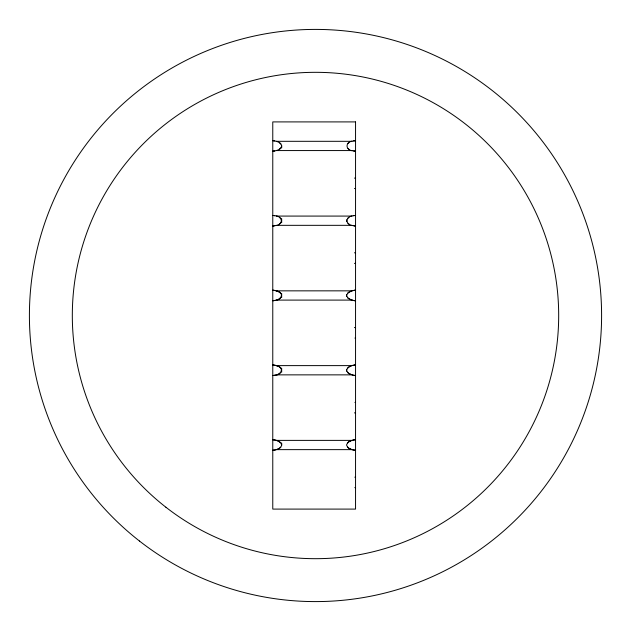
<?xml version="1.0" encoding="UTF-8"?>
<svg xmlns="http://www.w3.org/2000/svg" width="631" height="631" viewBox="0 0 631 631"><rect width="100%" height="100%" fill="white"/><g stroke="black" fill="none" stroke-linecap="round" stroke-linejoin="round"><path stroke-width="0.95" d="M281.671 220.629L281.671 218.665M281.678 147.946C282.783 143.671 278.161 141.431 274.722 140.934A10.183 4.228 0.7 0 0 273.436 140.737L272.773 140.674M272.773 215.439L273.436 215.51A10.175 4.243 0.6 0 1 274.722 215.699C283.493 216.117 283.485 225.299 274.722 225.717A10.175 4.243 -0.6 0 1 273.436 225.906L272.773 225.969M281.678 443.041C282.743 447.119 278.445 449.382 275.132 449.927A9.915 4.433 0 0 1 273.436 450.203L272.773 450.274M272.773 300.735L272.994 300.719A19.687 19.687 0 0 0 274.296 300.553A18.244 18.244 0 0 0 275.132 300.395C280.377 300.656 284.66 293.462 278.145 291.506A11.145 4.985 0 0 0 277.814 291.356L275.132 290.552A9.915 4.441 0 0 0 273.436 290.268L272.773 290.205M272.773 151.203L273.436 151.14A10.183 4.228 -0.7 0 0 274.714 150.943C277.459 150.438 281.355 149.066 281.678 145.982M272.773 375.508L273.436 375.437A9.915 4.433 0 0 0 275.132 375.161C281.008 375.453 284.471 367.463 277.451 365.988A10.798 4.827 0 0 0 277.088 365.854L276.339 365.617A16.745 16.745 0 0 0 275.542 365.404L275.132 365.317A9.915 4.433 0 0 0 273.436 365.041L272.773 364.978M355.553 290.205L355.332 290.228A19.656 19.656 0 0 0 354.03 290.394A18.212 18.212 0 0 0 352.784 290.639A16.556 16.556 0 0 0 351.995 290.852L348.438 292.516L346.734 294.803A1.98 1.404 -90 0 0 346.734 296.144L348.202 298.242L351.238 299.859A10.561 4.732 0 0 0 351.98 300.111A10.135 4.535 0 0 0 353.194 300.403A18.212 18.212 0 0 0 354.03 300.553A19.656 19.656 0 0 0 355.332 300.719L355.553 300.735M355.553 364.978L355.332 364.994A9.922 4.441 0 0 0 353.194 365.317A10.159 4.543 0 0 0 351.94 365.578L348.438 367.281L346.734 369.569A1.98 1.404 -90 0 0 346.734 370.91L348.438 373.197L351.995 374.861A16.556 16.556 0 0 0 352.784 375.074A18.212 18.212 0 0 0 354.03 375.319A19.648 19.648 0 0 0 355.332 375.484L355.553 375.508M355.553 140.674L354.898 140.745A10.191 4.236 -0.7 0 0 353.605 140.934C344.841 141.352 344.841 150.533 353.612 150.943A10.191 4.228 0.7 0 0 354.898 151.132L355.553 151.203M355.553 215.439L354.898 215.51A10.183 4.243 -0.6 0 0 353.612 215.699C344.841 216.11 344.841 225.299 353.612 225.717A10.183 4.243 0.6 0 0 354.89 225.906L355.553 225.969M355.553 439.744L355.332 439.76A19.648 19.648 0 0 0 354.03 439.925A18.212 18.212 0 0 0 352.784 440.178A16.769 16.769 0 0 0 351.995 440.383L348.438 442.055L346.734 444.334A1.98 1.404 -90 0 0 346.734 445.675L348.438 447.963L351.995 449.635A16.556 16.556 0 0 0 352.784 449.84A19.072 19.072 0 0 0 355.332 450.25L355.553 450.274M354.898 178.123L355.553 178.06M354.898 252.889L355.553 252.826M355.332 290.228L354.898 290.276A9.922 4.449 0 0 0 353.186 290.544A10.135 4.535 0 0 0 351.988 290.844L276.339 290.852A16.532 16.532 0 0 0 275.542 290.639A18.244 18.244 0 0 0 274.296 290.394A19.687 19.687 0 0 0 272.994 290.228M272.994 300.719L273.436 300.671A9.915 4.441 0 0 0 275.14 300.403A16.532 16.532 0 0 0 276.339 300.096L351.995 300.096A16.556 16.556 0 0 0 353.194 300.395A9.922 4.449 0 0 0 354.89 300.679L355.332 300.719M354.898 327.655L355.553 327.592M354.898 365.041L355.332 364.994A19.648 19.648 0 0 0 353.612 365.231A18.212 18.212 0 0 0 352.784 365.404A16.769 16.769 0 0 0 351.995 365.617L276.339 365.617M354.898 402.42L355.553 402.357M355.332 439.76L354.898 439.807A9.922 4.441 0 0 0 353.194 440.083M355.553 477.123L354.898 477.194A9.891 4.425 0 0 1 355.332 477.146M276.339 141.312L351.995 141.312M276.339 150.564L351.995 150.564M276.339 216.078L351.995 216.078M276.339 225.33L351.995 225.33M272.773 439.744L273.436 439.807A9.915 4.433 0 0 1 275.132 440.083L275.542 440.178A16.745 16.745 0 0 1 276.339 440.383L351.995 440.383M355.332 450.25L354.898 450.203A9.922 4.441 0 0 1 353.194 449.927A10.135 4.535 0 0 1 351.995 449.635L276.339 449.635A16.532 16.532 0 0 1 275.542 449.84A19.104 19.104 0 0 1 272.994 450.25M354.89 188.535A9.993 4.101 0.8 0 0 355.324 188.582L355.553 188.59M355.553 263.356L354.898 263.293M355.553 338.121L354.898 338.058M355.553 412.887L354.898 412.824M355.332 487.637A9.891 4.425 0 0 1 354.898 487.589L355.553 487.653M355.332 375.484L354.898 375.437A9.922 4.441 0 0 1 353.194 375.161A10.135 4.535 0 0 1 351.995 374.861L276.339 374.861A16.524 16.524 0 0 1 275.542 375.074A18.244 18.244 0 0 1 274.296 375.319A19.671 19.671 0 0 1 272.994 375.484M354.898 188.519L355.332 188.566M351.995 300.096L351.238 299.859M276.339 440.383L277.806 440.895A11.145 4.985 0 0 1 278.145 441.037L280.756 442.836L281.678 445.005M346.656 219.722L346.656 221.694M346.656 294.488L346.656 296.46M346.656 369.253L346.656 371.225M281.678 220.708L281.678 222.672M281.678 293.502L281.678 297.438M281.678 368.275L281.678 372.211M354.835 290.173A9.844 4.527 0.4 0 1 355.285 290.126M355.308 300.774A9.844 4.472 -0.1 0 1 354.867 300.727M353.612 215.699A21.848 21.848 0 0 1 355.332 215.463M354.922 215.55A9.993 4.046 -0.9 0 1 355.356 215.502M353.612 225.717A21.848 21.848 0 0 0 355.332 225.953A9.993 4.078 0.8 0 1 354.898 225.898M355.269 375.619A9.891 4.535 -0.3 0 1 354.819 375.563M353.612 140.934A21.848 21.848 0 0 1 355.332 140.689A9.993 4.125 -0.7 0 0 354.867 140.705M353.612 150.943A21.848 21.848 0 0 0 355.332 151.188A9.993 4.062 0.9 0 1 354.906 151.117M354.819 439.681A9.891 4.535 0.3 0 1 355.269 439.633M355.371 450.179A9.891 4.338 0.2 0 1 354.938 450.132M354.819 327.528A9.899 4.535 0.3 0 1 355.269 327.481M354.835 252.786A9.844 4.527 0.4 0 1 355.285 252.739M355.285 263.442A9.844 4.527 -0.4 0 1 354.835 263.395M355.269 412.997A9.899 4.535 -0.3 0 1 354.819 412.95M354.874 178.084A9.993 4.125 -0.7 0 1 355.316 178.037M347.586 293.305A11.855 5.3 0 0 1 350.868 291.214M347.586 297.643A11.997 5.363 0 0 0 350.181 299.449A11.24 5.016 0 0 0 350.883 299.725M347.973 218.137A10.443 7.383 -90 0 1 348.967 217.395M348.967 224.021A10.443 7.383 90 0 1 347.973 223.279M347.586 368.07A11.855 5.3 0 0 1 350.868 365.98M347.586 372.408A11.997 5.363 0 0 0 350.181 374.215A11.232 5.024 0 0 0 350.875 374.491M347.973 143.371A10.459 7.391 -90 0 1 348.967 142.63M348.959 149.263A10.459 7.398 -89.9 0 1 347.973 148.522M347.594 442.836A11.855 5.3 0 0 1 350.868 440.753M352.051 440.422A10.159 4.449 -0.4 0 1 353.242 440.13M347.578 447.182A11.997 5.371 0 0 0 350.173 448.98A11.232 5.024 0 0 0 350.875 449.264M351.988 449.635A10.561 4.732 0 0 1 351.23 449.398M280.866 297.43A12.573 5.569 -0.7 0 1 280.054 298.218M280.054 292.729A12.573 5.569 0.7 0 1 280.866 293.518M280.132 292.705A11.981 5.356 0 0 0 279.083 291.987A11.468 5.127 0 0 0 278.137 291.506L277.806 291.356A10.798 4.843 -0.1 0 0 276.725 290.962M276.709 299.977A10.798 4.827 0 0 0 277.443 299.725A11.145 4.977 0 0 0 278.137 299.441A11.468 5.127 0 0 0 279.076 298.96A11.981 5.363 0.1 0 0 280.148 298.242M279.359 217.403A10.419 7.375 -89.8 0 1 280.345 218.145A12.699 5.34 4.5 0 1 280.858 218.744M274.722 225.717A21.888 21.888 0 0 1 272.994 225.953M280.858 222.664A12.699 5.34 -4.5 0 1 280.274 223.271M280.345 223.264A10.419 7.375 89.8 0 1 279.359 224.013M272.994 215.463A21.888 21.888 0 0 1 274.722 215.699M272.994 364.994A19.671 19.671 0 0 1 274.722 365.231A18.244 18.244 0 0 1 275.542 365.404A10.475 4.685 0 0 1 277.096 365.854L277.451 365.988A11.145 4.985 0 0 1 278.145 366.272A11.476 5.135 0 0 1 279.083 366.753A11.981 5.356 0 0 1 280.353 367.668A12.573 5.624 0 0 1 280.961 368.267M280.756 372.408A12.549 5.616 0 0 1 280.132 373.008A11.981 5.356 0 0 1 278.784 373.899A11.476 5.135 0 0 1 278.145 374.207A11.145 4.985 0 0 1 277.451 374.491A10.798 4.827 0 0 1 276.717 374.751M279.359 142.638A10.435 7.383 -89.8 0 1 280.345 143.379A12.699 5.34 4.4 0 1 280.866 143.978M274.722 150.943A21.888 21.888 0 0 1 272.994 151.188M272.994 140.689A21.888 21.888 0 0 1 274.722 140.934M280.866 147.899A12.699 5.34 -4.4 0 1 280.274 148.506M280.353 148.514A10.435 7.398 89.6 0 1 279.367 149.255M280.353 442.434A12.557 5.616 0 0 1 280.756 442.836M280.353 442.434A11.981 5.356 0 0 0 279.076 441.519A11.476 5.127 0 0 0 278.137 441.037L277.806 440.895A10.798 4.835 0 0 0 277.096 440.619A10.475 4.685 0 0 0 275.55 440.17A18.244 18.244 0 0 0 274.296 439.925A19.671 19.671 0 0 0 272.994 439.76M280.748 447.174A12.147 5.427 0 0 1 278.784 448.665A11.476 5.135 0 0 1 278.153 448.98A11.145 4.985 0 0 1 277.459 449.264A10.798 4.827 0 0 1 276.717 449.517M355.553 121.909L272.773 121.909L272.773 509.091L355.553 509.091L355.553 121.909M139.459 541.019A286.095 286.095 0 0 0 598.827 355.198A286.095 286.095 0 0 0 208.214 50.283A286.095 286.095 0 0 0 139.459 541.019M165.866 507.198A243.18 243.18 0 0 0 556.329 349.243A243.18 243.18 0 0 0 224.305 90.067A243.18 243.18 0 0 0 165.866 507.198"/></g></svg>
